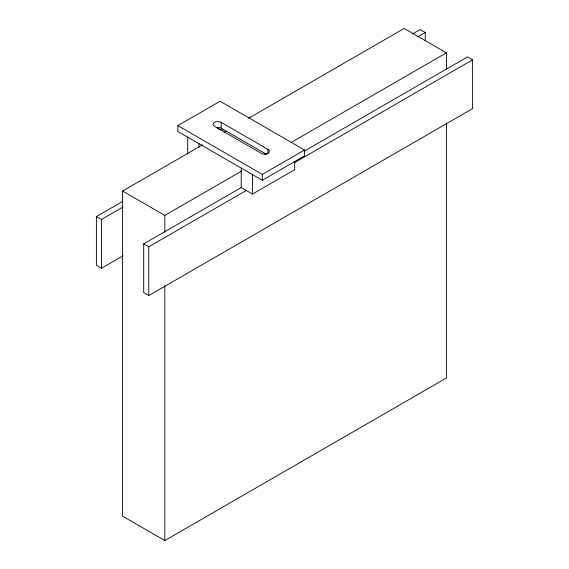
<?xml version="1.0" encoding="UTF-8"?>
<svg xmlns="http://www.w3.org/2000/svg" width="569" height="569" viewBox="0 0 569 569"><rect width="100%" height="100%" fill="white"/><g stroke="black" fill="none" stroke-linecap="round" stroke-linejoin="round"><path stroke-width="0.85" d="M177.848 125.628L220.082 101.246L304.557 150.017L304.557 155.87L262.323 180.252L177.848 131.482L177.848 125.628L262.323 174.399L304.557 150.017M223.347 129.597L221.853 130.457L219.342 129.014L217.465 128.736M446.409 123.018L446.409 377.98L164.825 540.55L122.591 516.161L122.591 191.02L202.6 144.825M224.143 132.385L226.455 131.055M248.767 118.174L404.175 28.45L446.409 52.839L446.409 68.828M123.011 255.808L101.474 268.241L96.403 265.318L96.403 216.547L122.555 201.447M412.532 34.026L420.221 29.588L425.292 32.511L425.292 40.499M96.403 216.547L101.474 219.47L123.011 207.038M417.596 36.957L425.292 32.511M264.834 154.412L266.328 153.552M122.591 191.02L164.825 215.402L241.761 170.985M291.001 142.563L446.409 52.839M304.465 151.041L467.526 56.9L472.597 59.823L472.597 108.601L148.779 295.553L143.708 292.63L143.708 243.852L241.391 187.457M143.708 243.852L148.779 246.782L246.462 190.387M294.152 162.855L472.597 59.823M241.199 168.061L241.199 187.571L252.465 194.072L294.699 169.683L294.699 161.703M267.949 149.363A4.78 2.76 0 0 1 267.949 153.267A4.78 2.76 0 0 1 261.192 153.267L214.449 126.282A4.78 2.76 0 0 1 214.449 122.378A4.78 2.76 0 0 1 221.206 122.378L267.949 149.363L267.949 153.545M216.59 127.513A4.78 2.76 0 0 1 221.206 128.231L266.42 154.334M262.323 174.399L262.323 180.252M252.465 174.562L252.465 194.072M221.206 122.378L221.206 128.231M198.965 143.673L198.965 147.222M187.699 137.172L187.699 154.021M164.825 215.402L164.825 232.287M164.825 285.588L164.825 540.55M148.779 246.782L148.779 295.553M101.474 219.47L101.474 268.241"/></g></svg>
